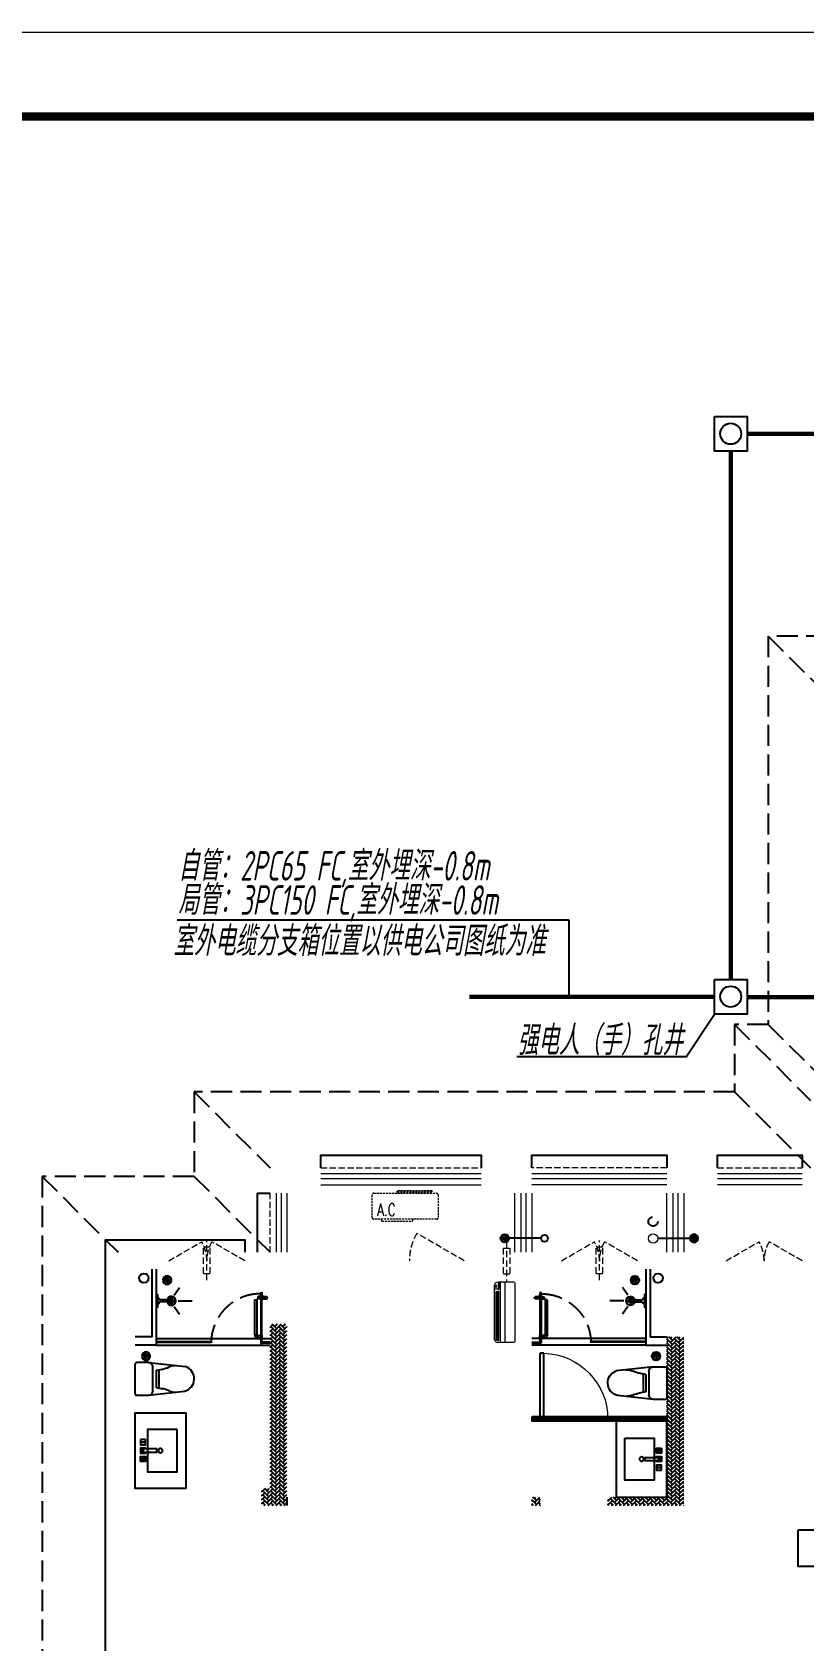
# Model space of a CAD drawing. Extents: x 3002737 to 4077523, y -995787 to -7267.
# Drawn here: x 3045920 to 3055058, y -895046 to -875987 of the extents above; entities that cross this region are included whole.
import ezdxf

# ---------------------------------------------------------------- set-up
doc = ezdxf.new("R2010")
doc.units = 0
doc.header["$LTSCALE"] = 1000
doc.header["$MEASUREMENT"] = 0
doc.linetypes.add('DASH', pattern=[0.35, 0.25, -0.1])
doc.linetypes.add('HIDDEN', pattern=[0.375, 0.25, -0.125])
doc.layers.get('0').update_dxf_attribs({"linetype": 'CONTINUOUS'})
for name, color, linetype in [('!!DIM-动力', 7, 'CONTINUOUS'), ('!!电气', 1, 'CONTINUOUS'), ('CURTWALL', 4, 'CONTINUOUS'), ('DIM-照明', 7, 'CONTINUOUS'), ('IP-bath&kitchen-JOHNSON', 4, 'CONTINUOUS'), ('LVTRY', 252, 'CONTINUOUS'), ('P-bath&kitchen-JOHNSON', 4, 'CONTINUOUS'), ('VPIPE-中水', 122, 'CONTINUOUS'), ('VPIPE-凝结', 150, 'CONTINUOUS'), ('VPIPE-雨水', 4, 'DASH'), ('WIRE-动力', 7, 'CONTINUOUS'), ('保温', 6, 'CONTINUOUS'), ('卫生间', 6, 'CONTINUOUS'), ('看线', 185, 'CONTINUOUS')]:
    doc.layers.add(name, color=color, linetype=linetype)
for name, color, linetype, lineweight in [('VPIPE-废水', 31, 'TG_F', 18), ('WINDOW', 146, 'CONTINUOUS', 20), ('图框', 147, 'CONTINUOUS', 20), ('平面-栏杆', 56, 'CONTINUOUS', 15), ('平面-看线', 252, 'CONTINUOUS', 15), ('平面-空调室内机', 176, 'CONTINUOUS', 9), ('平面-空调预留孔', 252, 'CONTINUOUS', 15)]:
    doc.layers.add(name, color=color, linetype=linetype, lineweight=lineweight)
doc.styles.add('_TCH_DIM', font='SIMPLEX', dxfattribs={"bigfont": 'GBCBIG'})
doc.styles.add('HZTXT', font='gbeitc.shx', dxfattribs={"width": 0.8, "height": 400, "bigfont": 'hztxt.shx'})
doc.styles.add('TG_LINETYPE', font='SIMPLEX', dxfattribs={"width": 0.8, "height": 3, "bigfont": 'HZTXT'})
doc.linetypes.add('TG_F', pattern='A,2,-0.3,["F",TG_LINETYPE,S=0.1,R=0,X=-0.23,Y=-0.15],0', length=2.3)
pattern_1 = [(45, (0, 0), (0, 47.4157523), [100.584, -33.528]), (135, (23.708, 23.708), (3e-15, 47.4157523), [100.584, -33.528])]
pattern_2 = [(90, (0, 0), (-16.49778, 1e-15), [9.525, -19.05]), (210, (0, 0), (8.24889, -14.2874966), [9.525, -19.05]), (150, (6e-16, 9.525), (-8.24889, -14.2874966), [9.525, -19.05])]
pattern_3 = [(45, (-420616.58, -363823.725), (0, 47.4157523), [100.584, -33.528]), (135, (-420592.87, -363800.017), (3e-15, 47.4157523), [100.584, -33.528])]

# ---------------------------------------------------------------- blocks, each defined once
blk = doc.blocks.new('A$C148B7D8E')
at = {"layer": '卫生间', "color": 252, "linetype": 'DASH'}
for p, q in [((7700, 15400), (8600, 14500)), ((15200, 14500), (16100, 15400)), ((7300, 10800), (8200, 9900)), ((7700, 10800), (8600, 9900)), ((15200, 9900), (16100, 10800)), ((17000, 9900), (17900, 10800)), ((900, 10000), (1800, 9100)), ((7300, 10000), (8200, 9100)), ((17900, 10000), (17000, 9100)), ((24300, 10000), (23400, 9100)), ((-900, 9000), (0, 8100)), ((900, 9000), (1800, 8100)), ((24300, 9000), (23400, 8100)), ((-900, -900), (0, 0)), ((1750, -900), (2650, 0)), ((22550, 0), (23450, -900)), ((2650, -1200), (1750, -2100)), ((22550, -1200), (23450, -2100))]:
    blk.add_line(p, q, dxfattribs=at)
for points in [[(16100, 14000), (16100, 15400), (7700, 15400), (7700, 10800), (7300, 10800), (7300, 10000), (900, 10000), (900, 9000), (-900, 9000), (-900, -900), (1750, -900), (1750, -2100), (23450, -2100), (23450, -900), (25100, -900)], [(25100, 9000), (24300, 9000), (24300, 10000), (17900, 10000), (17900, 10800), (16100, 10800), (16100, 12200)]]:
    blk.add_lwpolyline(points, dxfattribs=at)
blk = doc.blocks.new('$lvtry$00000171')
for p, q in [((-74, 11), (-11, 74)), ((-70, -27), (27, 70)), ((-53, -53), (53, 53)), ((-27, -70), (70, 27)), ((11, -74), (74, -11))]:
    blk.add_line(p, q)
blk.add_circle((0, 0), 75)
blk.add_point((0, 0))
blk = doc.blocks.new('DSGDFGF')
blk.add_hatch(color=252).paths.add_polyline_path([(677792, 343576), (677791, 343579), (677783, 343575), (677784, 343572)])
at = {"color": 252}
for p, q in [((677781, 343575), (677793, 343580)), ((677782, 343575), (677782, 343575)), ((677782, 343575), (677784, 343572)), ((677793, 343568), (677782, 343568)), ((677793, 343567), (677782, 343567)), ((677782, 343567), (677782, 343547)), ((677782, 343559), (677784, 343558)), ((677784, 343558), (677782, 343558)), ((677784, 343572), (677793, 343576)), ((677787, 343578), (677787, 343539)), ((677791, 343579), (677793, 343580)), ((677791, 343579), (677793, 343576)), ((677793, 343559), (677791, 343558)), ((677791, 343558), (677793, 343558)), ((677792, 343567), (677792, 343545)), ((676452, 342700), (676317, 342700)), ((676415, 342776), (676373, 342818)), ((676441, 342779), (676376, 342844)), ((676458, 342790), (676387, 342861)), ((676469, 342807), (676404, 342872)), ((676472, 342832), (676429, 342875)), ((676452, 342700), (676892, 342650)), ((677752, 342860), (677792, 342860)), ((677752, 342080), (677752, 342860)), ((677792, 342080), (677792, 342860)), ((676292, 342675), (676292, 342335)), ((676505, 342363), (676505, 342647)), ((676544, 342608), (676622, 342622)), ((676544, 342608), (676544, 342402)), ((676576, 342614), (676576, 342396)), ((676452, 342310), (676879, 342359)), ((676544, 342402), (676622, 342388)), ((676317, 342310), (676452, 342310)), ((677792, 342080), (677752, 342080))]:
    blk.add_line(p, q, dxfattribs=at)
for points in [[(676792, 341855), (676442, 341855), (676442, 341356), (676792, 341356)], [(676357, 341735), (676357, 341675), (676417, 341675), (676417, 341735)], [(676412, 341708), (676412, 341702), (676362, 341702), (676362, 341708)], [(676387, 341585), (676387, 341625), (676367, 341625), (676367, 341585)], [(676387, 341625), (676387, 341585), (676552, 341585), (676552, 341625)], [(676357, 341475), (676357, 341535), (676417, 341535), (676417, 341475)], [(676412, 341502), (676412, 341508), (676362, 341508), (676362, 341502)]]:
    blk.add_lwpolyline(points, close=True, dxfattribs=at)
blk.add_lwpolyline([(676417, 341625), (676417, 341635), (676357, 341635), (676357, 341575), (676417, 341575), (676417, 341585)], dxfattribs=at)
blk.add_circle((676593, 341605), 26, dxfattribs=at)
for centre, radius, start, end in [((677781, 343574), 1, 111.5266, 175.7652), ((677801, 343574), 20.5, 177.9915, 196.9003), ((677793, 343562), 13.5, 155.1524, 208.9779), ((677782, 343574), 0.5, 112.733, 178.0542), ((677801, 343574), 19.5, 177.4658, 196.2484), ((677796, 343562), 14.6, 161.8973, 193.7147), ((677791, 343560), 9.42, 188.0154, 204.2283), ((677782, 343556), 0.5, 208.9779, 24.2283), ((677816, 343571), 24, 160.7609, 187.0487), ((677781, 343561), 11.7, 335.4186, 349.5177), ((677792, 343555), 0.5, 155.4186, 330.1502), ((677793, 343579), 0.5, 340.7609, 112.533), ((677793, 343579), 1.17, 340.0401, 112.533), ((677814, 343571), 20.6, 160.0401, 190.8473), ((677781, 343562), 13.4, 330.1502, 25.0815), ((677781, 343562), 12.4, 343.9451, 21.3478), ((676317, 342675), 25, 90, 180), ((676452, 342647), 53.3, 0, 90), ((676566, 342910), 294, 278.5172, 296.4631), ((676779, 342439), 224, 90, 111.4798), ((676840, 342506), 153, 285.0773, 70.1181), ((676317, 342335), 25, 180, 270), ((676452, 342363), 53.3, 270, 0), ((676566, 342100), 294, 63.5369, 81.4828), ((676779, 342572), 224, 248.5202, 270)]:
    blk.add_arc(centre, radius, start, end, dxfattribs=at)
at = {"color": 252, "lineweight": 13}
blk.add_arc((677772, 342080), 780, 91.4693, 180, dxfattribs=at)
at = {"color": 252, "extrusion": (0, 0, -1)}
blk.add_ellipse((676422, 342825), major_axis=(-35.4, 35.4), ratio=1, start_param=5.497787, end_param=11.780972, dxfattribs=at)
at = {"color": 252}
blk.add_open_spline([(677782, 343547), (677783, 343546), (677785, 343545), (677788, 343549), (677791, 343547), (677792, 343545)], degree=3, knots=[0, 0, 0, 0, 3.066329, 6.218313, 11.124135, 11.124135, 11.124135, 11.124135], dxfattribs=at)
blk.add_point((676422, 342825), dxfattribs=at)
at = {"layer": 'CURTWALL', "color": 252}
for p, q in [((676292, 342105), (677892, 342105)), ((676292, 342105), (676292, 342055)), ((676292, 342089), (677892, 342089)), ((676292, 342072), (677892, 342072)), ((676292, 342055), (677892, 342055)), ((677892, 342105), (677892, 342055))]:
    blk.add_line(p, q, dxfattribs=at)
at = {"layer": 'IP-bath&kitchen-JOHNSON', "color": 252}
for p, q in [((676492, 343855), (676492, 343055)), ((676542, 343855), (676542, 342955)), ((676542, 343554), (676542, 343407)), ((676716, 343491), (676592, 343491)), ((676716, 343470), (676592, 343470)), ((676755, 343549), (676817, 343638)), ((676804, 343480), (676967, 343480)), ((676756, 343412), (676817, 343323)), ((676492, 343055), (676292, 343055)), ((676542, 342955), (676292, 342955)), ((676542, 343035), (677892, 343035)), ((676542, 343000), (677192, 343000)), ((676542, 342990), (677192, 342990)), ((676542, 342955), (677892, 342955)), ((677192, 342990), (677192, 343000)), ((677892, 342990), (677792, 342990)), ((677792, 342980), (677792, 342990)), ((677892, 342980), (677792, 342980))]:
    blk.add_line(p, q, dxfattribs=at)
blk.add_lwpolyline([(676542, 343554), (676558, 343554), (676558, 343407), (676542, 343407)], dxfattribs=at)
for points in [[(676573, 343507, 0.364142), (676558, 343518, 0.020495)], [(676573, 343454, -0.364142), (676558, 343443, -0.020495)], [(676592, 343491, -0.21439), (676573, 343507, -7.649644)], [(676592, 343470, 0.214893), (676573, 343454, 7.649644)]]:
    blk.add_lwpolyline(points, format="xyb", dxfattribs=at)
blk.add_arc((676716, 343480), 10.5, 270.0085, 90.0085, dxfattribs=at)
for centre, major_axis, ratio, start_param, end_param in [((676724, 343480), (0, 53.6), 0.987577, 1.76809, 7.656688), ((676721, 343480), (0, -51), 0.990052, -1.36297, 4.504563), ((676720, 343480), (0, -26.8), 0.994812, -1.167677, 4.309269), ((676707, 343493), (-1.43, 0), 0.85, 4.712389, 10.995574), ((676707, 343468), (-1.43, 0), 0.85, -1.570796, 4.712389), ((676732, 343493), (-1.43, 0), 0.85, 4.712389, 10.995574), ((676732, 343468), (-1.43, 0), 0.85, 4.712389, 10.995574)]:
    blk.add_ellipse(centre, major_axis=major_axis, ratio=ratio, start_param=start_param, end_param=end_param, dxfattribs=at)
at = {"layer": 'LVTRY', "color": 252}
for p, q in [((676292, 341155), (676292, 342055)), ((676292, 342055), (676892, 342055)), ((676892, 342055), (676892, 341155)), ((676892, 341155), (676292, 341155))]:
    blk.add_line(p, q, dxfattribs=at)
at = {"layer": 'P-bath&kitchen-JOHNSON', "color": 252}
for p, q in [((677709, 343494), (677709, 343078)), ((677709, 343494), (677735, 343494)), ((677735, 343494), (677735, 343078)), ((677745, 343529), (677745, 343504)), ((677777, 343529), (677745, 343529)), ((677777, 343504), (677745, 343504)), ((677792, 343567), (677782, 343567)), ((677782, 343567), (677782, 342980)), ((677782, 343542), (677789, 343542)), ((677782, 343512), (677782, 343542)), ((677782, 343512), (677789, 343512)), ((677785, 343542), (677787, 343540)), ((677785, 343523), (677785, 343542)), ((677785, 343531), (677785, 343512)), ((677785, 343512), (677787, 343515)), ((677787, 343525), (677787, 343540)), ((677787, 343525), (677787, 343515)), ((677789, 343542), (677790, 343541)), ((677789, 343540), (677789, 343542)), ((677789, 343515), (677789, 343512)), ((677789, 343512), (677790, 343514)), ((677790, 343540), (677790, 343541)), ((677790, 343515), (677790, 343514)), ((677792, 342980), (677792, 343567)), ((677799, 343529), (677853, 343529)), ((677799, 343504), (677853, 343504)), ((677804, 343542), (677807, 343542)), ((677804, 343542), (677804, 343512)), ((677804, 343512), (677807, 343512)), ((677807, 343542), (677809, 343540)), ((677807, 343542), (677807, 343525)), ((677807, 343512), (677807, 343530)), ((677807, 343512), (677809, 343515)), ((677809, 343515), (677809, 343540)), ((677830, 343504), (677830, 343529)), ((677709, 343078), (677735, 343078)), ((677745, 343042), (677745, 343068)), ((677745, 343068), (677777, 343068)), ((677745, 343042), (677777, 343042)), ((677779, 343070), (677777, 343068)), ((677777, 343068), (677777, 343042)), ((677779, 343040), (677777, 343042)), ((677779, 343070), (677779, 343040)), ((677782, 343070), (677779, 343070)), ((677782, 343040), (677779, 343040)), ((677782, 343070), (677782, 343040)), ((677782, 342980), (677792, 342980)), ((677793, 343070), (677796, 343070)), ((677793, 343040), (677793, 343070)), ((677793, 343040), (677796, 343040)), ((677796, 343040), (677796, 343070)), ((677796, 343070), (677798, 343068)), ((677798, 343042), (677798, 343068))]:
    blk.add_line(p, q, dxfattribs=at)
at = {"layer": 'P-bath&kitchen-JOHNSON', "color": 252, "linetype": 'DASH'}
blk.add_arc((677779, 342978), 586, 89.7967, 179.3922, dxfattribs=at)
at = {"layer": 'P-bath&kitchen-JOHNSON', "color": 252}
blk.add_arc((677845, 343517), 15.3, 304.053, 55.9616, dxfattribs=at)
for centre, major_axis, start_param, end_param in [((677745, 343494), (0, 10.4), 0, 1.570796), ((677745, 343078), (0, 35.7), 1.570796, 3.141593), ((677745, 343078), (0, 10.4), 1.570796, 3.141593)]:
    blk.add_ellipse(centre, major_axis=major_axis, ratio=1, start_param=start_param, end_param=end_param, dxfattribs=at)
at = {"layer": 'LVTRY', "color": 252, "xscale": -0.6666666667107826, "yscale": 0.6666666667107826}
blk.add_blockref('$lvtry$00000171', (676672, 343725), dxfattribs=at)
blk = doc.blocks.new('rrrrrrrrrrrra')
at = {"color": 8}
for p, q in [((-112, 459), (-112, 324)), ((253, 484), (-87, 484)), ((278, 324), (278, 459)), ((-112, 324), (-64, -103)), ((-59, 271), (224, 271)), ((-21, 232), (-34, 154)), ((191, 200), (-26, 200)), ((186, 232), (-21, 232)), ((186, 232), (199, 154)), ((278, 324), (228, -116))]:
    blk.add_line(p, q, dxfattribs=at)
for centre, radius, start, end in [((-87, 459), 25, 90, 180), ((253, 459), 25, 0, 90), ((-59, 324), 53.3, 180, 270), ((224, 324), 53.3, 270, 0), ((149, -3), 224, 158.5202, 180), ((-323, 210), 294, 333.5369, 351.4828), ((488, 210), 294, 188.5172, 206.4631), ((16, -3), 224, 0, 21.4798), ((84, -64), 153, 195.0773, 340.1181)]:
    blk.add_arc(centre, radius, start, end, dxfattribs=at)
blk = doc.blocks.new('A$C1E0F638F')
for points in [[(500, 435), (500, 85), (0, 85), (0, 435)], [(270, 30), (230, 30), (230, 195), (270, 195)], [(120, 0), (180, 0), (180, 60), (120, 60)], [(147, 55), (153, 55), (153, 5), (147, 5)], [(230, 30), (270, 30), (270, 10), (230, 10)], [(380, 0), (320, 0), (320, 60), (380, 60)], [(353, 55), (347, 55), (347, 5), (353, 5)]]:
    blk.add_lwpolyline(points, close=True)
blk.add_lwpolyline([(270, 60), (280, 60), (280, 0), (220, 0), (220, 60), (230, 60)])
blk.add_circle((250, 236), 26)
blk = doc.blocks.new('A$C5DCB2F21')
at = {"layer": 'IP-bath&kitchen-JOHNSON', "color": 8}
for p, q in [((74, 0), (-74, 0)), ((-10, -174), (-10, -49)), ((11, -174), (11, -49)), ((-68, -213), (-158, -275)), ((0, -261), (0, -425)), ((68, -213), (158, -275))]:
    blk.add_line(p, q, dxfattribs=at)
blk.add_lwpolyline([(74, 0), (74, -16), (-74, -16), (-74, 0)], dxfattribs=at)
for points in [[(-26, -31, -0.364142), (-38, -16, -0.020495)], [(-10, -49, 0.214893), (-26, -31, 7.649644)], [(11, -49, -0.21439), (26, -31, -7.649644)], [(26, -31, 0.364142), (38, -16, 0.020495)]]:
    blk.add_lwpolyline(points, format="xyb", dxfattribs=at)
blk.add_arc((0, -174), 10.5, 180, 0, dxfattribs=at)
for centre, major_axis, ratio, start_param, end_param in [((0, -181), (53.6, 0), 0.987577, 1.76809, 7.656688), ((0, -179), (-51, 0), 0.990052, -1.36297, 4.504563), ((0, -178), (-26.8, 0), 0.994812, -1.167677, 4.309269), ((-12, -165), (0, 1.43), 0.85, -1.570796, 4.712389), ((-12, -189), (0, 1.43), 0.85, 4.712389, 10.995574), ((12, -165), (0, 1.43), 0.85, 4.712389, 10.995574), ((12, -189), (0, 1.43), 0.85, 4.712389, 10.995574)]:
    blk.add_ellipse(centre, major_axis=major_axis, ratio=ratio, start_param=start_param, end_param=end_param, dxfattribs=at)
blk = doc.blocks.new('GDGDRGDGRD')
blk.add_hatch(color=252).paths.add_polyline_path([(491782, 524769), (491781, 524772), (491773, 524768), (491774, 524766)])
at = {"color": 252}
for p, q in [((491771, 524768), (491783, 524773)), ((491772, 524768), (491772, 524768)), ((491772, 524768), (491774, 524765)), ((491783, 524761), (491772, 524761)), ((491783, 524760), (491772, 524760)), ((491772, 524752), (491774, 524751)), ((491774, 524751), (491772, 524751)), ((491773, 524760), (491773, 524740)), ((491774, 524765), (491783, 524769)), ((491778, 524771), (491778, 524732)), ((491783, 524752), (491781, 524752)), ((491781, 524752), (491783, 524752)), ((491782, 524772), (491783, 524773)), ((491782, 524772), (491783, 524769)), ((491783, 524760), (491783, 524739))]:
    blk.add_line(p, q, dxfattribs=at)
for centre, radius, start, end in [((491784, 524755), 13.5, 155.1524, 208.9779), ((491772, 524767), 1, 111.5266, 175.7652), ((491791, 524767), 20.5, 177.9915, 196.9003), ((491772, 524767), 0.5, 112.733, 178.0542), ((491791, 524767), 19.5, 177.4658, 196.2484), ((491786, 524755), 14.6, 161.8973, 193.7147), ((491781, 524753), 9.42, 188.0154, 204.2283), ((491772, 524749), 0.5, 208.9779, 24.2283), ((491772, 524754), 11.7, 335.4186, 349.5177), ((491783, 524749), 0.5, 155.4186, 330.1502), ((491783, 524772), 0.5, 340.7609, 112.533), ((491783, 524772), 1.17, 340.0401, 112.533), ((491804, 524765), 20.6, 160.0401, 190.8473), ((491807, 524764), 24, 160.7609, 187.0487), ((491772, 524755), 13.4, 330.1502, 25.0815), ((491771, 524755), 12.4, 343.9451, 21.3478)]:
    blk.add_arc(centre, radius, start, end, dxfattribs=at)
blk.add_open_spline([(491773, 524740), (491773, 524740), (491775, 524738), (491778, 524742), (491781, 524740), (491783, 524739)], degree=3, knots=[0, 0, 0, 0, 3.066329, 6.218313, 11.124135, 11.124135, 11.124135, 11.124135])
at = {"layer": 'IP-bath&kitchen-JOHNSON', "color": 252}
for p, q in [((490533, 524228), (491883, 524228)), ((490533, 524193), (491183, 524193)), ((490533, 524183), (491183, 524183)), ((490533, 524148), (491883, 524148)), ((491183, 524183), (491183, 524193)), ((491883, 524183), (491783, 524183)), ((491783, 524173), (491783, 524183)), ((491883, 524173), (491783, 524173))]:
    blk.add_line(p, q, dxfattribs=at)
for points in [[(490533, 525048), (490533, 524148), (490283, 524148)], [(490483, 525048), (490483, 524248), (490283, 524248)]]:
    blk.add_lwpolyline(points, dxfattribs=at)
at = {"layer": 'LVTRY', "color": 252}
blk.add_lwpolyline([(490883, 522448), (490283, 522448), (490283, 523348), (490883, 523348)], close=True, dxfattribs=at)
at = {"layer": 'P-bath&kitchen-JOHNSON', "color": 252}
for p, q in [((491735, 524723), (491735, 524697)), ((491767, 524723), (491735, 524723)), ((491772, 524735), (491779, 524735)), ((491772, 524706), (491772, 524735)), ((491775, 524735), (491778, 524733)), ((491775, 524716), (491775, 524735)), ((491775, 524725), (491775, 524706)), ((491778, 524718), (491778, 524733)), ((491778, 524718), (491778, 524708)), ((491779, 524735), (491781, 524734)), ((491779, 524733), (491779, 524735)), ((491781, 524733), (491781, 524734)), ((491789, 524723), (491843, 524723)), ((491794, 524735), (491797, 524735)), ((491794, 524735), (491794, 524706)), ((491797, 524735), (491799, 524733)), ((491797, 524735), (491797, 524718)), ((491797, 524706), (491797, 524723)), ((491799, 524708), (491799, 524733)), ((491820, 524697), (491820, 524723)), ((491699, 524687), (491699, 524271)), ((491699, 524687), (491725, 524687)), ((491725, 524687), (491725, 524271)), ((491767, 524697), (491735, 524697)), ((491772, 524706), (491779, 524706)), ((491775, 524706), (491778, 524708)), ((491779, 524708), (491779, 524706)), ((491779, 524706), (491781, 524707)), ((491781, 524708), (491781, 524707)), ((491789, 524697), (491843, 524697)), ((491794, 524706), (491797, 524706)), ((491797, 524706), (491799, 524708)), ((491699, 524271), (491725, 524271)), ((491735, 524235), (491735, 524261)), ((491735, 524261), (491767, 524261)), ((491735, 524235), (491767, 524235)), ((491769, 524263), (491767, 524261)), ((491767, 524261), (491767, 524235)), ((491769, 524233), (491767, 524235)), ((491769, 524263), (491769, 524233)), ((491772, 524263), (491769, 524263)), ((491772, 524233), (491769, 524233)), ((491772, 524263), (491772, 524233)), ((491784, 524263), (491786, 524263)), ((491784, 524233), (491784, 524263)), ((491784, 524233), (491786, 524233)), ((491786, 524233), (491786, 524263)), ((491786, 524263), (491788, 524261)), ((491788, 524235), (491788, 524261))]:
    blk.add_line(p, q, dxfattribs=at)
blk.add_lwpolyline([(491783, 524173), (491783, 524760), (491773, 524760), (491773, 524173)], close=True, dxfattribs=at)
at = {"layer": 'P-bath&kitchen-JOHNSON', "color": 252, "linetype": 'DASH'}
blk.add_arc((491769, 524171), 586, 89.7967, 179.3922, dxfattribs=at)
at = {"layer": 'P-bath&kitchen-JOHNSON', "color": 252}
blk.add_arc((491835, 524710), 15.3, 304.053, 55.9616, dxfattribs=at)
for centre, major_axis, start_param, end_param in [((491735, 524687), (0, 10.4), 0, 1.570796), ((491735, 524271), (0, 35.7), 1.570796, 3.141593), ((491735, 524271), (0, 10.4), 1.570796, 3.141593)]:
    blk.add_ellipse(centre, major_axis=major_axis, ratio=1, start_param=start_param, end_param=end_param, dxfattribs=at)
at = {"layer": 'IP-bath&kitchen-JOHNSON', "color": 252, "rotation": 90.008488524447}
blk.add_blockref('A$C5DCB2F21', (490533, 524673), dxfattribs=at)
at = {"layer": 'LVTRY', "color": 252, "xscale": -0.6666666667107826, "yscale": 0.6666666667107826}
for p in [(490663, 524918), (490413, 524018)]:
    blk.add_blockref('$lvtry$00000171', p, dxfattribs=at)
at = {"layer": 'LVTRY', "color": 252, "extrusion": (0, 0, -1), "xscale": -1, "zscale": -1, "rotation": 270}
blk.add_blockref('rrrrrrrrrrrra', (-490766, 523666), dxfattribs=at)
at = {"layer": 'LVTRY', "color": 252, "xscale": -1, "rotation": 270}
blk.add_blockref('A$C1E0F638F', (490347, 522649), dxfattribs=at)
blk = doc.blocks.new('GDFGDGRD')
at = {"layer": '保温', "linetype": 'ByBlock', "ltscale": 10}
h = blk.add_hatch(dxfattribs=at)
h.set_pattern_fill('AR-HBONE', color=251, scale=55)
h.set_pattern_definition(pattern_1)
h.paths.add_polyline_path([(431617, 372624), (431817, 372624), (431817, 373424), (431617, 373424)])
h = blk.add_hatch(dxfattribs=at)
h.set_pattern_fill('AR-HBONE', color=251, scale=55)
h.set_pattern_definition(pattern_1)
h.paths.add_polyline_path([(434617, 372624), (434417, 372624), (434416, 373424), (434616, 373424)])
h = blk.add_hatch(dxfattribs=at)
h.set_pattern_fill('AR-HBONE', color=251, scale=55)
h.set_pattern_definition(pattern_1)
h.paths.add_polyline_path([(428967, 372824), (428967, 373024), (428917, 373024), (428917, 372824)])
h = blk.add_hatch(dxfattribs=at)
h.set_pattern_fill('AR-HBONE', color=251, scale=55)
h.set_pattern_definition(pattern_1)
h.paths.add_polyline_path([(429817, 372824), (429817, 373024), (429767, 373024), (429767, 372824)])
h = blk.add_hatch(dxfattribs=at)
h.set_pattern_fill('AR-HBONE', color=251, scale=55)
h.set_pattern_definition(pattern_1)
h.paths.add_polyline_path([(430018, 372424), (430017, 373024), (429817, 373024), (429818, 372424)])
h = blk.add_hatch(dxfattribs=at)
h.set_pattern_fill('AR-HBONE', color=251, scale=55)
h.set_pattern_definition(pattern_1)
h.paths.add_polyline_path([(436215, 372424), (436217, 373024), (436417, 373024), (436415, 372424)])
h = blk.add_hatch(dxfattribs=at)
h.set_pattern_fill('AR-HBONE', color=251, scale=55)
h.set_pattern_definition(pattern_1)
h.paths.add_polyline_path([(436417, 372824), (436417, 373024), (436467, 373024), (436467, 372824)])
h = blk.add_hatch(dxfattribs=at)
h.set_pattern_fill('AR-HBONE', color=251, scale=55)
h.set_pattern_definition(pattern_1)
h.paths.add_polyline_path([(437267, 372824), (437267, 373024), (437317, 373024), (437317, 372824)])
at = {"layer": '保温', "linetype": 'Continuous', "ltscale": 10}
h = blk.add_hatch(dxfattribs=at)
h.set_pattern_fill('HEX', color=251, scale=10, angle=90, style=0)
h.set_pattern_definition(pattern_2)
h.paths.add_polyline_path([(431317, 372074), (431517, 372074), (431517, 372224), (431317, 372224)])
h = blk.add_hatch(dxfattribs=at)
h.set_pattern_fill('HEX', color=251, scale=10, angle=90, style=0)
h.set_pattern_definition(pattern_2)
h.paths.add_polyline_path([(434917, 372074), (434717, 372074), (434716, 372224), (434916, 372224)])
at = {"layer": '保温', "linetype": 'ByBlock', "ltscale": 10}
h = blk.add_hatch(dxfattribs=at)
h.set_pattern_fill('AR-HBONE', color=251, scale=55)
h.set_pattern_definition(pattern_1)
h.paths.add_polyline_path([(443716, 370024), (443716, 372174), (443916, 372174), (443916, 370024)])
h = blk.add_hatch(dxfattribs=at)
h.set_pattern_fill('AR-HBONE', color=251, scale=55)
h.set_pattern_definition(pattern_1)
h.paths.add_polyline_path([(427217, 370024), (427217, 372024), (427017, 372024), (427017, 370024)])
h = blk.add_hatch(dxfattribs=at)
h.set_pattern_fill('AR-HBONE', color=251, scale=55)
h.set_pattern_definition(pattern_1)
h.paths.add_polyline_path([(439017, 370024), (439017, 372024), (439217, 372024), (439217, 370024)])
at = {"layer": '保温', "linetype": 'Continuous', "ltscale": 10}
h = blk.add_hatch(dxfattribs=at)
h.set_pattern_fill('HEX', color=251, scale=10, angle=90, style=0)
h.set_pattern_definition(pattern_2)
h.paths.add_polyline_path([(431317, 370824), (431517, 370824), (431517, 370974), (431317, 370974)])
h = blk.add_hatch(dxfattribs=at)
h.set_pattern_fill('HEX', color=251, scale=10, angle=90, style=0)
h.set_pattern_definition(pattern_2)
h.paths.add_polyline_path([(434917, 370824), (434717, 370824), (434716, 370974), (434916, 370974)])
at = {"layer": '保温', "linetype": 'ByBlock', "ltscale": 10}
h = blk.add_hatch(dxfattribs=at)
h.set_pattern_fill('AR-HBONE', color=251, scale=55)
h.set_pattern_definition(pattern_1)
h.paths.add_polyline_path([(443916, 370024), (443916, 370224), (444016, 370224), (444016, 370024)])
h = blk.add_hatch(dxfattribs=at)
h.set_pattern_fill('AR-HBONE', color=251, scale=55)
h.set_pattern_definition(pattern_1)
h.paths.add_polyline_path([(425517, 370024), (425517, 370124), (425417, 370124), (425417, 370024)])
h = blk.add_hatch(dxfattribs=at)
h.set_pattern_fill('AR-HBONE', color=251, scale=55)
h.set_pattern_definition(pattern_1)
h.paths.add_polyline_path([(427017, 370024), (427017, 370124), (426317, 370124), (426317, 370024)])
h = blk.add_hatch(dxfattribs=at)
h.set_pattern_fill('AR-HBONE', color=251, scale=55)
h.set_pattern_definition(pattern_1)
h.paths.add_polyline_path([(439217, 370024), (439217, 370124), (439917, 370124), (439917, 370024)])
h = blk.add_hatch(dxfattribs=at)
h.set_pattern_fill('AR-HBONE', color=251, scale=55)
h.set_pattern_definition(pattern_1)
h.paths.add_polyline_path([(440717, 370024), (440717, 370124), (440817, 370124), (440817, 370024)])
at = {"layer": '保温', "linetype": 'Continuous', "ltscale": 10}
h = blk.add_hatch(dxfattribs=at)
h.set_pattern_fill('HEX', color=251, scale=10, angle=90, style=0)
h.set_pattern_definition([(90, (-70765.891, -151624.736), (-16.49778, 1e-15), [9.525, -19.05]), (210, (-70765.891, -151624.736), (8.24889, -14.2874966), [9.525, -19.05]), (150, (-70765.891, -151615.211), (-8.24889, -14.2874966), [9.525, -19.05])])
h.paths.add_polyline_path([(434067, 368524), (434067, 368724), (432167, 368724), (432167, 368524)])
h = blk.add_hatch(dxfattribs=at)
h.set_pattern_fill('HEX', color=251, scale=10, angle=90, style=0)
h.set_pattern_definition([(90, (-70765.891, -152124.736), (-16.49778, 1e-15), [9.525, -19.05]), (210, (-70765.891, -152124.736), (8.24889, -14.2874966), [9.525, -19.05]), (150, (-70765.891, -152115.211), (-8.24889, -14.2874966), [9.525, -19.05])])
h.paths.add_polyline_path([(433017, 363924), (433217, 363924), (433217, 368524), (433017, 368524)])
at = {"layer": '保温', "color": 251, "linetype": 'ByBlock', "ltscale": 10}
for p, q in [((428917, 373024), (428917, 372824)), ((437317, 373024), (437317, 372824)), ((443716, 370124), (443716, 370024)), ((433017, 363924), (433217, 363924))]:
    blk.add_line(p, q, dxfattribs=at)
blk = doc.blocks.new('A$C001338C2')
at = {"color": 8}
for p, q in [((0, 249), (0, 22)), ((845, 304), (55, 304)), ((109, 215), (109, 304)), ((900, 22), (900, 249)), ((22, 0), (878, 0))]:
    blk.add_line(p, q, dxfattribs=at)
at = {"color": 8, "lineweight": 5}
for p, q in [((865, 279), (144, 279)), ((144, 279), (144, 266)), ((387, 279), (144, 279)), ((144, 279), (144, 253)), ((144, 266), (865, 266)), ((144, 240), (144, 253)), ((144, 253), (865, 253)), ((865, 240), (144, 240)), ((387, 240), (387, 279)), ((622, 240), (387, 240)), ((865, 279), (622, 279)), ((622, 279), (622, 240)), ((865, 253), (865, 279)), ((865, 266), (865, 240)), ((900, 215), (0, 215)), ((900, 143), (0, 143))]:
    blk.add_line(p, q, dxfattribs=at)
at = {"color": 8}
for points in [[(89, 226), (22, 226, -0.414214), (17, 232), (17, 243, -0.414214), (22, 249), (89, 249, -0.414214), (95, 243), (95, 232, -0.414214)], [(73, 275), (57, 275, -0.414214), (51, 281), (51, 283, -0.414214), (57, 289), (73, 289, -0.414214), (79, 283), (79, 281, -0.414214)]]:
    blk.add_lwpolyline(points, format="xyb", close=True, dxfattribs=at)
for centre, radius, start, end in [((55, 249), 55, 90, 180), ((845, 249), 55, 360, 90), ((22, 22), 22, 180, 270), ((878, 22), 22, 270, 360)]:
    blk.add_arc(centre, radius, start, end, dxfattribs=at)
blk = doc.blocks.new('dongkong')
at = {"layer": '平面-空调预留孔', "color": 8, "linetype": 'HIDDEN', "ltscale": 0.3}
for p, q in [((-603836, 210821), (-603836, 210511)), ((-603836, 210821), (-603756, 210821)), ((-603796, 210900), (-603796, 210431)), ((-603756, 210821), (-603756, 210511))]:
    blk.add_line(p, q, dxfattribs=at)
blk.add_lwpolyline([(-603756, 210511), (-603836, 210511)], dxfattribs=at)
blk = doc.blocks.new('rtyryrtyeeretee')
at = {"layer": '平面-空调预留孔', "color": 252, "linetype": 'DASH', "ltscale": 0.1}
for p, q in [((669749, 343882), (669749, 343872)), ((669759, 343862), (670112, 343862)), ((670122, 343872), (670122, 343882))]:
    blk.add_line(p, q, dxfattribs=at)
blk.add_lwpolyline([(670353, 344221), (669933, 344221), (669933, 344206), (670353, 344206)], close=True, dxfattribs=at)
blk.add_lwpolyline([(670402, 343882), (669662, 343882, -0.414214), (669642, 343902), (669642, 344172, -0.414214), (669662, 344192), (670402, 344192, -0.414214), (670422, 344172), (670422, 343902, -0.414214)], format="xyb", close=True, dxfattribs=at)
for centre, start, end in [((669759, 343872), 180, 270), ((670112, 343872), 270, 0)]:
    blk.add_arc(centre, 10, start, end, dxfattribs=at)
at = {"layer": '平面-空调预留孔', "color": 252, "linetype": 'DASH', "ltscale": 0.1, "style": '_TCH_DIM', "width": 0.705882}
blk.add_text('A.C', height=146.9, dxfattribs=at).set_placement((669701, 343922))
blk = doc.blocks.new('A$C5F341E43')
at = {"layer": '保温', "linetype": 'ByBlock', "ltscale": 10}
h = blk.add_hatch(dxfattribs=at)
h.set_pattern_fill('AR-HBONE', color=252, scale=55)
h.set_pattern_definition(pattern_3)
h.paths.add_polyline_path([(1900, 6200), (1900, 8350), (1700, 8350), (1700, 6200)])
h = blk.add_hatch(dxfattribs=at)
h.set_pattern_fill('AR-HBONE', color=252, scale=55)
h.set_pattern_definition(pattern_3)
h.paths.add_polyline_path([(1700, 6200), (1700, 6400), (1600, 6400), (1600, 6200)])
at = {"color": 252}
blk.add_lwpolyline([(7953, 5914), (8959, 5914), (8959, 5478), (7953, 5478)], close=True, dxfattribs=at)
at = {"layer": 'VPIPE-中水', "color": 252, "linetype": 'Continuous'}
for centre in [(205, 8895), (6295, 8895)]:
    blk.add_circle(centre, 55, dxfattribs=at)
at = {"layer": 'VPIPE-凝结', "color": 252, "ltscale": 0.1}
for p, q in [((4910, 9366), (4530, 9366)), ((6290, 9366), (6670, 9366))]:
    blk.add_line(p, q, dxfattribs=at)
at = {"layer": 'VPIPE-凝结', "color": 252}
blk.add_circle((4950, 9366), 40, dxfattribs=at)
at = {"layer": 'VPIPE-废水', "color": 252}
blk.add_circle((6235, 9365), 55, dxfattribs=at)
at = {"layer": 'VPIPE-雨水', "color": 252}
blk.add_circle((6235, 9565), 55, dxfattribs=at)
at = {"layer": 'WINDOW', "color": 252, "linetype": 'DASH', "ltscale": 0.3}
for points in [[(4000, 9100), (3437, 9425, 0.131485), (3350, 9100)], [(500, 9100), (890, 9325, -0.131605), (950, 9100)], [(1400, 9100), (1010, 9325, 0.131605), (950, 9100)], [(5150, 9100), (5540, 9325, -0.131605), (5600, 9100)], [(6050, 9100), (5660, 9325, 0.131605), (5600, 9100)], [(7100, 9100), (7490, 9325, -0.131605), (7550, 9100)], [(8000, 9100), (7610, 9325, 0.131605), (7550, 9100)]]:
    blk.add_lwpolyline(points, format="xyb", dxfattribs=at)
at = {"layer": '保温', "color": 252, "linetype": 'ByBlock', "ltscale": 10}
blk.add_line((1900, 6300), (1900, 6200), dxfattribs=at)
at = {"layer": '平面-栏杆', "color": 252}
for points in [[(4200, 10130), (2300, 10130)], [(6400, 10130), (4800, 10130)], [(8000, 10130), (7000, 10130)], [(4200, 10070), (2300, 10070)], [(6400, 10070), (4800, 10070)], [(8000, 10070), (7000, 10070)], [(1770, 9900), (1770, 9200)], [(1830, 9900), (1830, 9200)], [(4670, 9900), (4670, 9200)], [(4730, 9900), (4730, 9200)], [(6470, 9900), (6470, 9200)], [(6530, 9900), (6530, 9200)]]:
    blk.add_lwpolyline(points, dxfattribs=at)
at = {"layer": '平面-看线', "color": 252, "linetype": 'DASH', "ltscale": 0.3}
blk.add_line((1700, 9200), (1700, 9900), dxfattribs=at)
at = {"layer": '平面-看线', "color": 252}
for p, q in [((4600, 9200), (4600, 9900)), ((6400, 9200), (6400, 9900))]:
    blk.add_line(p, q, dxfattribs=at)
at = {"layer": '平面-看线', "color": 252, "linetype": 'DASH', "ltscale": 0.3}
for points in [[(2300, 10200), (4200, 10200)], [(6400, 10200), (4800, 10200)], [(7000, 10200), (8000, 10200)]]:
    blk.add_lwpolyline(points, dxfattribs=at)
at = {"layer": '平面-看线', "color": 252}
for points in [[(2300, 10000), (4200, 10000)], [(6400, 10000), (4800, 10000)], [(8000, 10000), (7000, 10000)], [(1900, 9900), (1900, 9200)], [(4800, 9900), (4800, 9200)], [(6600, 9900), (6600, 9200)]]:
    blk.add_lwpolyline(points, dxfattribs=at)
at = {"layer": '看线', "color": 252, "ltscale": 0.5}
for points in [[(2300, 10200), (2300, 10350), (4200, 10350), (4200, 10200)], [(4800, 10200), (4800, 10350), (6400, 10350), (6400, 10200)], [(7000, 10200), (7000, 10350), (8000, 10350), (8000, 10200)], [(1550, 9200), (1550, 9900), (1700, 9900)]]:
    blk.add_lwpolyline(points, dxfattribs=at)
at = {"layer": '看线', "color": 252}
blk.add_lwpolyline([(2300, 1100), (2300, 950), (-250, 950), (-250, 9350), (1400, 9350), (1400, 9200)], dxfattribs=at)
at = {"color": 252}
for name, p in [('A$C148B7D8E', (-100, 1100)), ('rtyryrtyeeretee', (-666732, -334291)), ('GDFGDGRD', (-420617, -363824)), ('GDGDRGDGRD', (-490182, -516048))]:
    blk.add_blockref(name, p, dxfattribs=at)
at = {"color": 252, "xscale": -1}
blk.add_blockref('DSGDFGF', (682692, -334855), dxfattribs=at)
at = {"layer": 'LVTRY', "color": 252, "yscale": 0.6666666667107825}
for p, xscale, rotation in [((4480, 9366), 0.6666666667107825, 269.9999999939778), ((6720, 9366), -0.6666666667107825, 90.00000000602213)]:
    blk.add_blockref('$lvtry$00000171', p, dxfattribs=dict(at, xscale=xscale, rotation=rotation))
at = {"layer": '平面-空调室内机', "color": 252, "ltscale": 0.3, "xscale": -1, "rotation": 180}
for p in [(604746, 219771), (609396, 219771)]:
    blk.add_blockref('dongkong', p, dxfattribs=at)
at = {"layer": '平面-空调室内机', "color": 252, "ltscale": 0.3}
blk.add_blockref('dongkong', (608296, -201571), dxfattribs=at)
at = {"layer": '平面-空调预留孔', "color": 252, "xscale": -0.8000000000465648, "yscale": 0.8000000000465648, "zscale": 0.8000000000465646, "rotation": 89.99999976656984}
blk.add_blockref('A$C001338C2', (4600, 8850), dxfattribs=at)
blk = doc.blocks.new('dfgdsgsdg')
at = {"layer": '!!DIM-动力'}
blk.add_lwpolyline([(1783913, 547079), (1784300, 547079), (1784300, 546668), (1783913, 546668)], close=True, dxfattribs=at)
blk.add_circle((1784105, 546875), 124, dxfattribs=at)

msp = doc.modelspace()

# ---------------------------------------------------------------- linework, layer by layer
at = {"layer": '!!电气'}
for p, q in [((3052278.5, -886507.8), (3047635.9, -886507.8)), ((3052278.5, -887414.8), (3052278.5, -886507.8))]:
    msp.add_line(p, q, dxfattribs=at)
at = {"layer": 'DIM-照明', "color": 7}
for q in [(3053999.8, -887620.4), (3051658.9, -888128.5)]:
    msp.add_line((3053663, -888128.5), q, dxfattribs=at)
at = {"layer": 'WIRE-动力', "color": 6, "linetype": 'Continuous', "const_width": 50}
for points in [[(3054387.2, -880746.3), (3089687.7, -880746.2)], [(3054193.5, -887209.1), (3054193.5, -880951.9)], [(3053999.8, -887414.8), (3051095.1, -887414.8)], [(3057437.4, -887420.2), (3054387.2, -887420.2)]]:
    msp.add_lwpolyline(points, dxfattribs=at)
at = {"layer": '图框'}
msp.add_lwpolyline([(3032735, -875986.6), (3116835, -875986.6), (3116835, -935386.6), (3032735, -935386.6)], close=True, dxfattribs=at)
msp.add_lwpolyline([(3032735, -875986.6), (3116835, -875986.6), (3116835, -935386.6), (3032735, -935386.6)], close=True, dxfattribs=at)
at = {"layer": '图框', "const_width": 100}
msp.add_lwpolyline([(3115835, -934386.6), (3115835, -876986.6), (3035235, -876986.6), (3035235, -934386.6)], close=True, dxfattribs=at)

# ---------------------------------------------------------------- block references
at = {"layer": '!!DIM-动力', "rotation": 0.001736889965600356}
for p in [(1270103.8, -1427673.8), (1270103.8, -1434342.3)]:
    msp.add_blockref('dfgdsgsdg', p, dxfattribs=at)
at = {"layer": '!!电气'}
msp.add_blockref('A$C5F341E43', (3047037.4, -899643.2), dxfattribs=at)

# ---------------------------------------------------------------- texts
at = {"layer": 'DIM-照明', "color": 7, "style": 'HZTXT', "width": 0.7}
for s, p in [('自管：2PC65 FC,室外埋深-0.8m', (3047647.4, -886038.6, 1500)), ('局管：3PC150 FC,室外埋深-0.8m', (3047647.4, -886443.8, 1500)), ('室外电缆分支箱位置以供电公司图纸为准', (3047588.1, -886930.6, 1500)), ('强电人（手）孔井', (3051662.6, -888106.2))]:
    msp.add_text(s, height=350, dxfattribs=at).set_placement(p)

doc.saveas('drawing.dxf')
